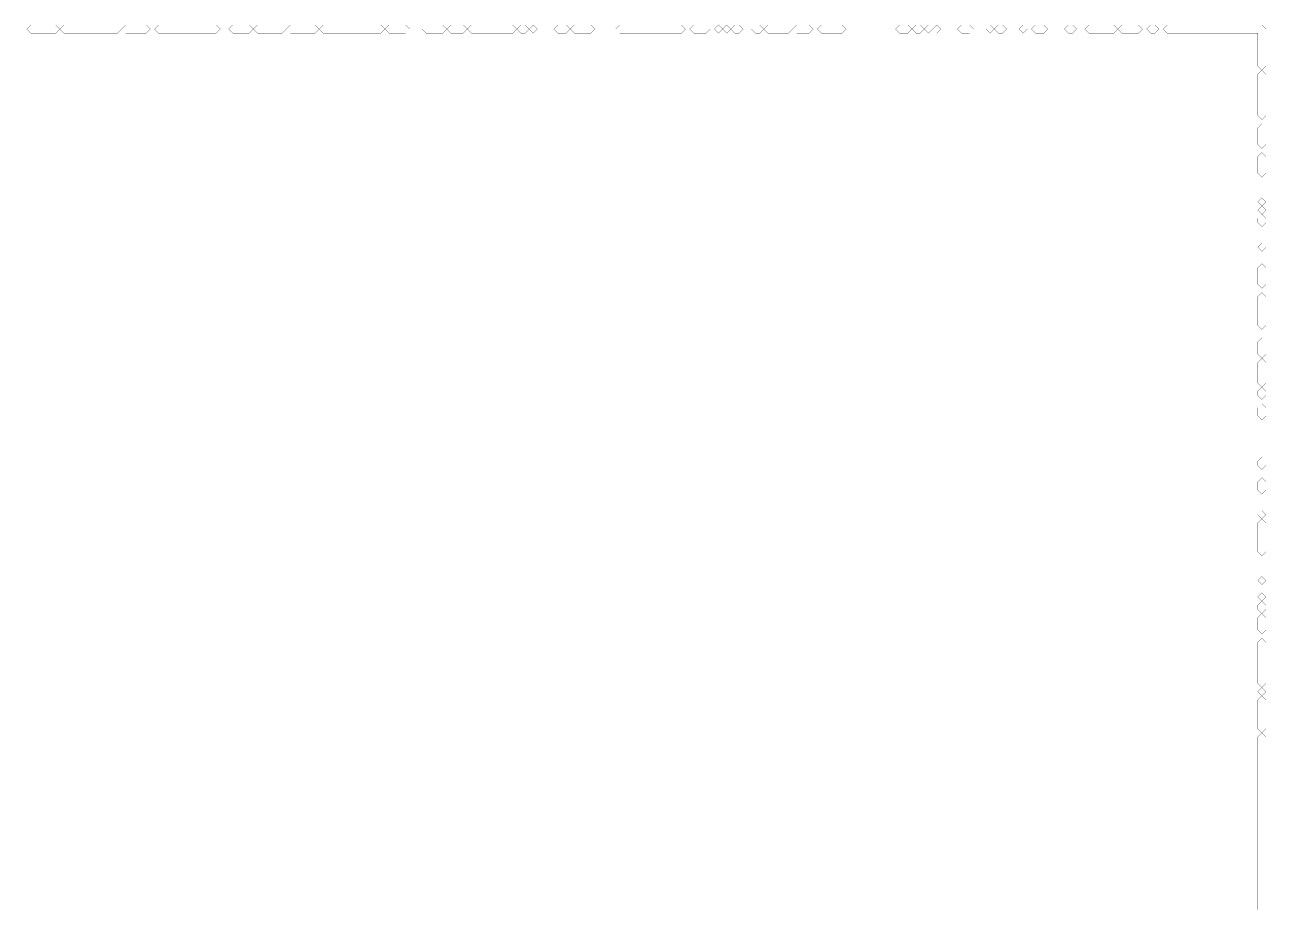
# Model space of a CAD drawing. Header units: metres. Extents: x 0 to 5015, y -5015 to 0.
# Drawn here: x 2056 to 5015, y -2108 to 0 of the extents above; entities that cross this region are included whole.
import ezdxf

# ---------------------------------------------------------------- set-up
doc = ezdxf.new("R2010")
doc.units = ezdxf.units.M
doc.layers.add('substrate', color=5, linetype='Continuous')

msp = doc.modelspace()

# ---------------------------------------------------------------- linework, layer by layer
at = {"layer": 'substrate', "const_width": 0.5}
for points in [[(5014.1875, -2109.6875), (5014.1875, -2099.875), (5014.1875, -2090.0625), (5014.1875, -2080.25), (5014.1875, -2070.4375), (5014.1875, -2060.625), (5014.1875, -2050.8125), (5014.1875, -2041), (5014.1875, -2031.1875), (5014.1875, -2021.375), (5014.1875, -2011.5625), (5014.1875, -2001.75), (5014.1875, -1991.9375), (5014.1875, -1982.125), (5014.1875, -1972.3125), (5014.1875, -1962.5), (5014.1875, -1952.6875), (5014.1875, -1942.875), (5014.1875, -1933.0625), (5014.1875, -1923.25), (5014.1875, -1913.4375), (5014.1875, -1903.625), (5014.1875, -1893.8125), (5014.1875, -1884), (5014.1875, -1874.1875), (5014.1875, -1864.375), (5014.1875, -1854.5625), (5014.1875, -1844.75), (5014.1875, -1834.9375), (5014.1875, -1825.125), (5014.1875, -1815.3125), (5014.1875, -1805.5), (5014.1875, -1795.6875), (5014.1875, -1785.875), (5014.1875, -1776.0625), (5014.1875, -1766.25), (5014.1875, -1756.4375), (5014.1875, -1746.625), (5014.1875, -1736.8125), (5014.1875, -1727), (5014.1875, -1717.1875), (5014.1875, -1707.375), (5014.1875, -1697.5625), (5014.1875, -1687.75), (5014.1875, -1677.9375), (5014.1875, -1668.125), (5014.1875, -1658.3125), (5014.1875, -1648.5), (5014.1875, -1638.6875), (5014.1875, -1628.875), (5014.1875, -1619.0625), (5014.1875, -1609.25), (5014.1875, -1599.4375), (5014.1875, -1589.625), (5014.1875, -1579.8125), (5014.1875, -1570), (5014.1875, -1560.1875), (5014.1875, -1550.375), (5014.1875, -1540.5625), (5014.1875, -1530.75), (5014.1875, -1520.9375), (5014.1875, -1511.125), (5014.1875, -1501.3125), (5014.1875, -1491.5), (5014.1875, -1481.6875), (5014.1875, -1471.875), (5014.1875, -1462.0625), (5014.1875, -1452.25), (5014.1875, -1442.4375), (5014.1875, -1432.625), (5014.1875, -1422.8125), (5014.1875, -1413), (5014.1875, -1403.1875), (5014.1875, -1393.375), (5014.1875, -1383.5625), (5014.1875, -1373.75), (5014.1875, -1363.9375), (5014.1875, -1354.125), (5014.1875, -1344.3125), (5014.1875, -1334.5), (5014.1875, -1324.6875), (5014.1875, -1314.875), (5014.1875, -1305.0625), (5014.1875, -1295.25), (5014.1875, -1285.4375), (5014.1875, -1275.625), (5014.1875, -1265.8125), (5014.1875, -1256), (5014.1875, -1246.1875), (5014.1875, -1236.375), (5014.1875, -1226.5625), (5014.1875, -1216.75), (5014.1875, -1206.9375), (5014.1875, -1197.125), (5014.1875, -1187.3125), (5014.1875, -1177.5), (5014.1875, -1167.6875), (5014.1875, -1157.875), (5014.1875, -1148.0625), (5014.1875, -1138.25), (5014.1875, -1128.4375), (5014.1875, -1118.625), (5014.1875, -1108.8125), (5014.1875, -1099), (5014.1875, -1089.1875), (5014.1875, -1079.375), (5014.1875, -1069.5625), (5014.1875, -1059.75), (5014.1875, -1049.9375), (5014.1875, -1040.125), (5014.1875, -1030.3125), (5014.1875, -1020.5), (5014.1875, -1010.6875), (5014.1875, -1000.875), (5014.1875, -991.0625), (5014.1875, -981.25), (5014.1875, -971.4375), (5014.1875, -961.625), (5014.1875, -951.8125), (5014.1875, -942), (5014.1875, -932.1875), (5014.1875, -922.375), (5014.1875, -912.5625), (5014.1875, -902.75), (5014.1875, -892.9375), (5014.1875, -883.125), (5014.1875, -873.3125), (5014.1875, -863.5), (5014.1875, -853.6875), (5014.1875, -843.875), (5014.1875, -834.0625), (5014.1875, -824.25), (5014.1875, -814.4375), (5014.1875, -804.625), (5014.1875, -794.8125), (5014.1875, -785), (5014.1875, -775.1875), (5014.1875, -765.375), (5014.1875, -755.5625), (5014.1875, -745.75), (5014.1875, -735.9375), (5014.1875, -726.125), (5014.1875, -716.3125), (5014.1875, -706.5), (5014.1875, -696.6875), (5014.1875, -686.875), (5014.1875, -677.0625), (5014.1875, -667.25), (5014.1875, -657.4375), (5014.1875, -647.625), (5014.1875, -637.8125), (5014.1875, -628), (5014.1875, -618.1875), (5014.1875, -608.375), (5014.1875, -598.5625), (5014.1875, -588.75), (5014.1875, -578.9375), (5014.1875, -569.125), (5014.1875, -559.3125), (5014.1875, -549.5), (5014.1875, -539.6875), (5014.1875, -529.875), (5014.1875, -520.0625), (5014.1875, -510.25), (5014.1875, -500.4375), (5014.1875, -490.625), (5014.1875, -480.8125), (5014.1875, -471), (5014.1875, -461.1875), (5014.1875, -451.375), (5014.1875, -441.5625), (5014.1875, -431.75), (5014.1875, -421.9375), (5014.1875, -412.125), (5014.1875, -402.3125), (5014.1875, -392.5), (5014.1875, -382.6875), (5014.1875, -372.875), (5014.1875, -363.0625), (5014.1875, -353.25), (5014.1875, -343.4375), (5014.1875, -333.625), (5014.1875, -323.8125), (5014.1875, -314), (5014.1875, -304.1875), (5014.1875, -294.375), (5014.1875, -284.5625), (5014.1875, -274.75), (5014.1875, -264.9375), (5014.1875, -255.125), (5014.1875, -245.3125), (5014.1875, -235.5), (5014.1875, -225.6875), (5014.1875, -215.875), (5014.1875, -206.0625), (5014.1875, -196.25), (5014.1875, -186.4375), (5014.1875, -176.625), (5014.1875, -166.8125), (5014.1875, -157), (5014.1875, -147.1875), (5014.1875, -137.375), (5014.1875, -127.5625), (5014.1875, -117.75), (5014.1875, -107.9375), (5014.1875, -98.125), (5014.1875, -88.3125), (5014.1875, -78.5), (5014.1875, -68.6875), (5014.1875, -58.875), (5014.1875, -49.0625), (5014.1875, -39.25), (5014.1875, -29.4375), (5014.1875, -19.625), (5014.1875, -9.8125), (5014.1875, 0), (5004.375, 0), (4994.5625, 0), (4984.75, 0), (4974.9375, 0), (4965.125, 0), (4955.3125, 0), (4945.5, 0), (4935.6875, 0), (4925.875, 0), (4916.0625, 0), (4906.25, 0), (4896.4375, 0), (4886.625, 0), (4876.8125, 0), (4867, 0), (4857.1875, 0), (4847.375, 0), (4837.5625, 0), (4827.75, 0), (4817.9375, 0), (4808.125, 0), (4798.3125, 0), (4788.5, 0), (4778.6875, 0), (4768.875, 0), (4759.0625, 0), (4749.25, 0), (4739.4375, 0), (4729.625, 0), (4719.8125, 0), (4710, 0), (4700.1875, 0), (4690.375, 0), (4680.5625, 0), (4670.75, 0), (4660.9375, 0), (4651.125, 0), (4641.3125, 0), (4631.5, 0), (4621.6875, 0), (4611.875, 0), (4602.0625, 0), (4592.25, 0), (4582.4375, 0), (4572.625, 0), (4562.8125, 0), (4553, 0), (4543.1875, 0), (4533.375, 0), (4523.5625, 0), (4513.75, 0), (4503.9375, 0), (4494.125, 0), (4484.3125, 0), (4474.5, 0), (4464.6875, 0), (4454.875, 0), (4445.0625, 0), (4435.25, 0), (4425.4375, 0), (4415.625, 0), (4405.8125, 0), (4396, 0), (4386.1875, 0), (4376.375, 0), (4366.5625, 0), (4356.75, 0), (4346.9375, 0), (4337.125, 0), (4327.3125, 0), (4317.5, 0), (4307.6875, 0), (4297.875, 0), (4288.0625, 0), (4278.25, 0), (4268.4375, 0), (4258.625, 0), (4248.8125, 0), (4239, 0), (4229.1875, 0), (4219.375, 0), (4209.5625, 0), (4199.75, 0), (4189.9375, 0), (4180.125, 0), (4170.3125, 0), (4160.5, 0), (4150.6875, 0), (4140.875, 0), (4131.0625, 0), (4121.25, 0), (4111.4375, 0), (4101.625, 0), (4091.8125, 0), (4082, 0), (4072.1875, 0), (4062.375, 0), (4052.5625, 0), (4042.75, 0), (4032.9375, 0), (4023.125, 0), (4013.3125, 0), (4003.5, 0), (3993.6875, 0), (3983.875, 0), (3974.0625, 0), (3964.25, 0), (3954.4375, 0), (3944.625, 0), (3934.8125, 0), (3925, 0), (3915.1875, 0), (3905.375, 0), (3895.5625, 0), (3885.75, 0), (3875.9375, 0), (3866.125, 0), (3856.3125, 0), (3846.5, 0), (3836.6875, 0), (3826.875, 0), (3817.0625, 0), (3807.25, 0), (3797.4375, 0), (3787.625, 0), (3777.8125, 0), (3768, 0), (3758.1875, 0), (3748.375, 0), (3738.5625, 0), (3728.75, 0), (3718.9375, 0), (3709.125, 0), (3699.3125, 0), (3689.5, 0), (3679.6875, 0), (3669.875, 0), (3660.0625, 0), (3650.25, 0), (3640.4375, 0), (3630.625, 0), (3620.8125, 0), (3611, 0), (3601.1875, 0), (3591.375, 0), (3581.5625, 0), (3571.75, 0), (3561.9375, 0), (3552.125, 0), (3542.3125, 0), (3532.5, 0), (3522.6875, 0), (3512.875, 0), (3503.0625, 0), (3493.25, 0), (3483.4375, 0), (3473.625, 0), (3463.8125, 0), (3454, 0), (3444.1875, 0), (3434.375, 0), (3424.5625, 0), (3414.75, 0), (3404.9375, 0), (3395.125, 0), (3385.3125, 0), (3375.5, 0), (3365.6875, 0), (3355.875, 0), (3346.0625, 0), (3336.25, 0), (3326.4375, 0), (3316.625, 0), (3306.8125, 0), (3297, 0), (3287.1875, 0), (3277.375, 0), (3267.5625, 0), (3257.75, 0), (3247.9375, 0), (3238.125, 0), (3228.3125, 0), (3218.5, 0), (3208.6875, 0), (3198.875, 0), (3189.0625, 0), (3179.25, 0), (3169.4375, 0), (3159.625, 0), (3149.8125, 0), (3140, 0), (3130.1875, 0), (3120.375, 0), (3110.5625, 0), (3100.75, 0), (3090.9375, 0), (3081.125, 0), (3071.3125, 0), (3061.5, 0), (3051.6875, 0), (3041.875, 0), (3032.0625, 0), (3022.25, 0), (3012.4375, 0), (3002.625, 0), (2992.8125, 0), (2983, 0), (2973.1875, 0), (2963.375, 0), (2953.5625, 0), (2943.75, 0), (2933.9375, 0), (2924.125, 0), (2914.3125, 0), (2904.5, 0), (2894.6875, 0), (2884.875, 0), (2875.0625, 0), (2865.25, 0), (2855.4375, 0), (2845.625, 0), (2835.8125, 0), (2826, 0), (2816.1875, 0), (2806.375, 0), (2796.5625, 0), (2786.75, 0), (2776.9375, 0), (2767.125, 0), (2757.3125, 0), (2747.5, 0), (2737.6875, 0), (2727.875, 0), (2718.0625, 0), (2708.25, 0), (2698.4375, 0), (2688.625, 0), (2678.8125, 0), (2669, 0), (2659.1875, 0), (2649.375, 0), (2639.5625, 0), (2629.75, 0), (2619.9375, 0), (2610.125, 0), (2600.3125, 0), (2590.5, 0), (2580.6875, 0), (2570.875, 0), (2561.0625, 0), (2551.25, 0), (2541.4375, 0), (2531.625, 0), (2521.8125, 0), (2512, 0), (2502.1875, 0), (2492.375, 0), (2482.5625, 0), (2472.75, 0), (2462.9375, 0), (2453.125, 0), (2443.3125, 0), (2433.5, 0), (2423.6875, 0), (2413.875, 0), (2404.0625, 0), (2394.25, 0), (2384.4375, 0), (2374.625, 0), (2364.8125, 0), (2355, 0), (2345.1875, 0), (2335.375, 0), (2325.5625, 0), (2315.75, 0), (2305.9375, 0), (2296.125, 0), (2286.3125, 0), (2276.5, 0), (2266.6875, 0), (2256.875, 0), (2247.0625, 0), (2237.25, 0), (2227.4375, 0), (2217.625, 0), (2207.8125, 0), (2198, 0), (2188.1875, 0), (2178.375, 0), (2168.5625, 0), (2158.75, 0), (2148.9375, 0), (2139.125, 0), (2129.3125, 0), (2119.5, 0), (2109.6875, 0), (2099.875, 0), (2090.0625, 0), (2080.25, 0), (2070.4375, 0), (2060.625, 0), (2050.8125, 0)], [(4994.5625, -2109.6875), (4994.5625, -2099.875), (4994.5625, -2090.0625), (4994.5625, -2080.25), (4994.5625, -2070.4375), (4994.5625, -2060.625), (4994.5625, -2050.8125), (4994.5625, -2041), (4994.5625, -2031.1875), (4994.5625, -2021.375), (4994.5625, -2011.5625), (4994.5625, -2001.75), (4994.5625, -1991.9375), (4994.5625, -1982.125), (4994.5625, -1972.3125), (4994.5625, -1962.5), (4994.5625, -1952.6875), (4994.5625, -1942.875), (4994.5625, -1933.0625), (4994.5625, -1923.25), (4994.5625, -1913.4375), (4994.5625, -1903.625), (4994.5625, -1893.8125), (4994.5625, -1884), (4994.5625, -1874.1875), (4994.5625, -1864.375), (4994.5625, -1854.5625), (4994.5625, -1844.75), (4994.5625, -1834.9375), (4994.5625, -1825.125), (4994.5625, -1815.3125), (4994.5625, -1805.5), (4994.5625, -1795.6875), (4994.5625, -1785.875), (4994.5625, -1776.0625), (4994.5625, -1766.25), (4994.5625, -1756.4375), (4994.5625, -1746.625), (4994.5625, -1736.8125), (4994.5625, -1727), (4994.5625, -1717.1875), (4994.5625, -1707.375), (4994.5625, -1697.5625), (5004.375, -1687.75), (5014.1875, -1697.5625), (5014.1875, -1707.375), (5014.1875, -1717.1875), (5014.1875, -1727), (5014.1875, -1736.8125), (5014.1875, -1746.625), (5014.1875, -1756.4375), (5014.1875, -1766.25), (5014.1875, -1776.0625), (5014.1875, -1785.875), (5014.1875, -1795.6875), (5014.1875, -1805.5), (5014.1875, -1815.3125), (5014.1875, -1825.125), (5014.1875, -1834.9375), (5014.1875, -1844.75), (5014.1875, -1854.5625), (5014.1875, -1864.375), (5014.1875, -1874.1875), (5014.1875, -1884), (5014.1875, -1893.8125), (5014.1875, -1903.625), (5014.1875, -1913.4375), (5014.1875, -1923.25), (5014.1875, -1933.0625), (5014.1875, -1942.875), (5014.1875, -1952.6875), (5014.1875, -1962.5), (5014.1875, -1972.3125), (5014.1875, -1982.125), (5014.1875, -1991.9375), (5014.1875, -2001.75), (5014.1875, -2011.5625), (5014.1875, -2021.375), (5014.1875, -2031.1875), (5014.1875, -2041), (5014.1875, -2050.8125), (5014.1875, -2060.625), (5014.1875, -2070.4375), (5014.1875, -2080.25), (5014.1875, -2090.0625), (5014.1875, -2099.875), (5014.1875, -2109.6875)]]:
    msp.add_lwpolyline(points, dxfattribs=at)
for points in [[(2060.625, -9.8125), (2070.4375, 0), (2080.25, 0), (2090.0625, 0), (2099.875, 0), (2109.6875, 0), (2119.5, 0), (2129.3125, 0), (2139.125, -9.8125), (2129.3125, -19.625), (2119.5, -19.625), (2109.6875, -19.625), (2099.875, -19.625), (2090.0625, -19.625), (2080.25, -19.625), (2070.4375, -19.625)], [(2139.125, -9.8125), (2148.9375, 0), (2158.75, 0), (2168.5625, 0), (2178.375, 0), (2188.1875, 0), (2198, 0), (2207.8125, 0), (2217.625, 0), (2227.4375, 0), (2237.25, 0), (2247.0625, 0), (2256.875, 0), (2266.6875, 0), (2276.5, 0), (2286.3125, -9.8125), (2276.5, -19.625), (2266.6875, -19.625), (2256.875, -19.625), (2247.0625, -19.625), (2237.25, -19.625), (2227.4375, -19.625), (2217.625, -19.625), (2207.8125, -19.625), (2198, -19.625), (2188.1875, -19.625), (2178.375, -19.625), (2168.5625, -19.625), (2158.75, -19.625), (2148.9375, -19.625)], [(2286.3125, -9.8125), (2296.125, 0), (2305.9375, 0), (2315.75, 0), (2325.5625, 0), (2335.375, 0), (2345.1875, 0), (2355, -9.8125), (2345.1875, -19.625), (2335.375, -19.625), (2325.5625, -19.625), (2315.75, -19.625), (2305.9375, -19.625), (2296.125, -19.625)], [(2364.8125, -9.8125), (2374.625, 0), (2384.4375, 0), (2394.25, 0), (2404.0625, 0), (2413.875, 0), (2423.6875, 0), (2433.5, 0), (2443.3125, 0), (2453.125, 0), (2462.9375, 0), (2472.75, 0), (2482.5625, 0), (2492.375, 0), (2502.1875, 0), (2512, 0), (2521.8125, -9.8125), (2512, -19.625), (2502.1875, -19.625), (2492.375, -19.625), (2482.5625, -19.625), (2472.75, -19.625), (2462.9375, -19.625), (2453.125, -19.625), (2443.3125, -19.625), (2433.5, -19.625), (2423.6875, -19.625), (2413.875, -19.625), (2404.0625, -19.625), (2394.25, -19.625), (2384.4375, -19.625), (2374.625, -19.625)], [(2541.4375, -9.8125), (2551.25, 0), (2561.0625, 0), (2570.875, 0), (2580.6875, 0), (2590.5, 0), (2600.3125, -9.8125), (2590.5, -19.625), (2580.6875, -19.625), (2570.875, -19.625), (2561.0625, -19.625), (2551.25, -19.625)], [(2600.3125, -9.8125), (2610.125, 0), (2619.9375, 0), (2629.75, 0), (2639.5625, 0), (2649.375, 0), (2659.1875, 0), (2669, 0), (2678.8125, -9.8125), (2669, -19.625), (2659.1875, -19.625), (2649.375, -19.625), (2639.5625, -19.625), (2629.75, -19.625), (2619.9375, -19.625), (2610.125, -19.625)], [(2678.8125, -9.8125), (2688.625, 0), (2698.4375, 0), (2708.25, 0), (2718.0625, 0), (2727.875, 0), (2737.6875, 0), (2747.5, 0), (2757.3125, -9.8125), (2747.5, -19.625), (2737.6875, -19.625), (2727.875, -19.625), (2718.0625, -19.625), (2708.25, -19.625), (2698.4375, -19.625), (2688.625, -19.625)], [(2757.3125, -9.8125), (2767.125, 0), (2776.9375, 0), (2786.75, 0), (2796.5625, 0), (2806.375, 0), (2816.1875, 0), (2826, 0), (2835.8125, 0), (2845.625, 0), (2855.4375, 0), (2865.25, 0), (2875.0625, 0), (2884.875, 0), (2894.6875, 0), (2904.5, 0), (2914.3125, -9.8125), (2904.5, -19.625), (2894.6875, -19.625), (2884.875, -19.625), (2875.0625, -19.625), (2865.25, -19.625), (2855.4375, -19.625), (2845.625, -19.625), (2835.8125, -19.625), (2826, -19.625), (2816.1875, -19.625), (2806.375, -19.625), (2796.5625, -19.625), (2786.75, -19.625), (2776.9375, -19.625), (2767.125, -19.625)], [(2914.3125, -9.8125), (2924.125, 0), (2933.9375, 0), (2943.75, 0), (2953.5625, 0), (2963.375, 0), (2973.1875, -9.8125), (2963.375, -19.625), (2953.5625, -19.625), (2943.75, -19.625), (2933.9375, -19.625), (2924.125, -19.625)], [(3002.625, -9.8125), (3012.4375, 0), (3022.25, 0), (3032.0625, 0), (3041.875, 0), (3051.6875, 0), (3061.5, -9.8125), (3051.6875, -19.625), (3041.875, -19.625), (3032.0625, -19.625), (3022.25, -19.625), (3012.4375, -19.625)], [(3061.5, -9.8125), (3071.3125, 0), (3081.125, 0), (3090.9375, 0), (3100.75, 0), (3110.5625, -9.8125), (3100.75, -19.625), (3090.9375, -19.625), (3081.125, -19.625), (3071.3125, -19.625)], [(3110.5625, -9.8125), (3120.375, 0), (3130.1875, 0), (3140, 0), (3149.8125, 0), (3159.625, 0), (3169.4375, 0), (3179.25, 0), (3189.0625, 0), (3198.875, 0), (3208.6875, 0), (3218.5, 0), (3228.3125, -9.8125), (3218.5, -19.625), (3208.6875, -19.625), (3198.875, -19.625), (3189.0625, -19.625), (3179.25, -19.625), (3169.4375, -19.625), (3159.625, -19.625), (3149.8125, -19.625), (3140, -19.625), (3130.1875, -19.625), (3120.375, -19.625)], [(3228.3125, -9.8125), (3238.125, 0), (3247.9375, 0), (3257.75, -9.8125), (3247.9375, -19.625), (3238.125, -19.625)], [(3257.75, -9.8125), (3267.5625, 0), (3277.375, -9.8125), (3267.5625, -19.625)], [(3316.625, -9.8125), (3326.4375, 0), (3336.25, 0), (3346.0625, 0), (3355.875, -9.8125), (3346.0625, -19.625), (3336.25, -19.625), (3326.4375, -19.625)], [(3355.875, -9.8125), (3365.6875, 0), (3375.5, 0), (3385.3125, 0), (3395.125, 0), (3404.9375, 0), (3414.75, -9.8125), (3404.9375, -19.625), (3395.125, -19.625), (3385.3125, -19.625), (3375.5, -19.625), (3365.6875, -19.625)], [(3463.8125, -9.8125), (3473.625, 0), (3483.4375, 0), (3493.25, 0), (3503.0625, 0), (3512.875, 0), (3522.6875, 0), (3532.5, 0), (3542.3125, 0), (3552.125, 0), (3561.9375, 0), (3571.75, 0), (3581.5625, 0), (3591.375, 0), (3601.1875, 0), (3611, 0), (3620.8125, 0), (3630.625, -9.8125), (3620.8125, -19.625), (3611, -19.625), (3601.1875, -19.625), (3591.375, -19.625), (3581.5625, -19.625), (3571.75, -19.625), (3561.9375, -19.625), (3552.125, -19.625), (3542.3125, -19.625), (3532.5, -19.625), (3522.6875, -19.625), (3512.875, -19.625), (3503.0625, -19.625), (3493.25, -19.625), (3483.4375, -19.625), (3473.625, -19.625)], [(3640.4375, -9.8125), (3650.25, 0), (3660.0625, 0), (3669.875, 0), (3679.6875, 0), (3689.5, -9.8125), (3679.6875, -19.625), (3669.875, -19.625), (3660.0625, -19.625), (3650.25, -19.625)], [(3699.3125, -9.8125), (3709.125, 0), (3718.9375, -9.8125), (3709.125, -19.625)], [(3718.9375, -9.8125), (3728.75, 0), (3738.5625, -9.8125), (3728.75, -19.625)], [(3738.5625, -9.8125), (3748.375, 0), (3758.1875, 0), (3768, -9.8125), (3758.1875, -19.625), (3748.375, -19.625)], [(3787.625, -9.8125), (3797.4375, 0), (3807.25, 0), (3817.0625, -9.8125), (3807.25, -19.625), (3797.4375, -19.625)], [(3817.0625, -9.8125), (3826.875, 0), (3836.6875, 0), (3846.5, 0), (3856.3125, 0), (3866.125, 0), (3875.9375, 0), (3885.75, -9.8125), (3875.9375, -19.625), (3866.125, -19.625), (3856.3125, -19.625), (3846.5, -19.625), (3836.6875, -19.625), (3826.875, -19.625)], [(3885.75, -9.8125), (3895.5625, 0), (3905.375, 0), (3915.1875, 0), (3925, 0), (3934.8125, -9.8125), (3925, -19.625), (3915.1875, -19.625), (3905.375, -19.625), (3895.5625, -19.625)], [(3944.625, -9.8125), (3954.4375, 0), (3964.25, 0), (3974.0625, 0), (3983.875, 0), (3993.6875, 0), (4003.5, 0), (4013.3125, -9.8125), (4003.5, -19.625), (3993.6875, -19.625), (3983.875, -19.625), (3974.0625, -19.625), (3964.25, -19.625), (3954.4375, -19.625)], [(4131.0625, -9.8125), (4140.875, 0), (4150.6875, 0), (4160.5, 0), (4170.3125, -9.8125), (4160.5, -19.625), (4150.6875, -19.625), (4140.875, -19.625)], [(4170.3125, -9.8125), (4180.125, 0), (4189.9375, 0), (4199.75, -9.8125), (4189.9375, -19.625), (4180.125, -19.625)], [(4199.75, -9.8125), (4209.5625, 0), (4219.375, -9.8125), (4209.5625, -19.625)], [(4219.375, -9.8125), (4229.1875, 0), (4239, -9.8125), (4229.1875, -19.625)], [(4278.25, -9.8125), (4288.0625, 0), (4297.875, 0), (4307.6875, 0), (4317.5, -9.8125), (4307.6875, -19.625), (4297.875, -19.625), (4288.0625, -19.625)], [(4346.9375, -9.8125), (4356.75, 0), (4366.5625, -9.8125), (4356.75, -19.625)], [(4366.5625, -9.8125), (4376.375, 0), (4386.1875, 0), (4396, -9.8125), (4386.1875, -19.625), (4376.375, -19.625)], [(4425.4375, -9.8125), (4435.25, 0), (4445.0625, -9.8125), (4435.25, -19.625)], [(4454.875, -9.8125), (4464.6875, 0), (4474.5, 0), (4484.3125, 0), (4494.125, -9.8125), (4484.3125, -19.625), (4474.5, -19.625), (4464.6875, -19.625)], [(4533.375, -9.8125), (4543.1875, 0), (4553, 0), (4562.8125, -9.8125), (4553, -19.625), (4543.1875, -19.625)], [(4582.4375, -9.8125), (4592.25, 0), (4602.0625, 0), (4611.875, 0), (4621.6875, 0), (4631.5, 0), (4641.3125, 0), (4651.125, 0), (4660.9375, -9.8125), (4651.125, -19.625), (4641.3125, -19.625), (4631.5, -19.625), (4621.6875, -19.625), (4611.875, -19.625), (4602.0625, -19.625), (4592.25, -19.625)], [(4660.9375, -9.8125), (4670.75, 0), (4680.5625, 0), (4690.375, 0), (4700.1875, 0), (4710, 0), (4719.8125, -9.8125), (4710, -19.625), (4700.1875, -19.625), (4690.375, -19.625), (4680.5625, -19.625), (4670.75, -19.625)], [(4729.625, -9.8125), (4739.4375, 0), (4749.25, 0), (4759.0625, -9.8125), (4749.25, -19.625), (4739.4375, -19.625)], [(4768.875, -9.8125), (4778.6875, 0), (4788.5, 0), (4798.3125, 0), (4808.125, 0), (4817.9375, 0), (4827.75, 0), (4837.5625, 0), (4847.375, 0), (4857.1875, 0), (4867, 0), (4876.8125, 0), (4886.625, 0), (4896.4375, 0), (4906.25, 0), (4916.0625, 0), (4925.875, 0), (4935.6875, 0), (4945.5, 0), (4955.3125, 0), (4965.125, 0), (4974.9375, 0), (4984.75, 0), (4994.5625, 0), (5004.375, 0), (5014.1875, -9.8125), (5014.1875, -19.625), (5014.1875, -29.4375), (5014.1875, -39.25), (5014.1875, -49.0625), (5014.1875, -58.875), (5014.1875, -68.6875), (5014.1875, -78.5), (5014.1875, -88.3125), (5014.1875, -98.125), (5004.375, -107.9375), (4994.5625, -98.125), (4994.5625, -88.3125), (4994.5625, -78.5), (4994.5625, -68.6875), (4994.5625, -58.875), (4994.5625, -49.0625), (4994.5625, -39.25), (4994.5625, -29.4375), (4994.5625, -19.625), (4984.75, -19.625), (4974.9375, -19.625), (4965.125, -19.625), (4955.3125, -19.625), (4945.5, -19.625), (4935.6875, -19.625), (4925.875, -19.625), (4916.0625, -19.625), (4906.25, -19.625), (4896.4375, -19.625), (4886.625, -19.625), (4876.8125, -19.625), (4867, -19.625), (4857.1875, -19.625), (4847.375, -19.625), (4837.5625, -19.625), (4827.75, -19.625), (4817.9375, -19.625), (4808.125, -19.625), (4798.3125, -19.625), (4788.5, -19.625), (4778.6875, -19.625)], [(4994.5625, -117.75), (5004.375, -107.9375), (5014.1875, -117.75), (5014.1875, -127.5625), (5014.1875, -137.375), (5014.1875, -147.1875), (5014.1875, -157), (5014.1875, -166.8125), (5014.1875, -176.625), (5014.1875, -186.4375), (5014.1875, -196.25), (5014.1875, -206.0625), (5014.1875, -215.875), (5004.375, -225.6875), (4994.5625, -215.875), (4994.5625, -206.0625), (4994.5625, -196.25), (4994.5625, -186.4375), (4994.5625, -176.625), (4994.5625, -166.8125), (4994.5625, -157), (4994.5625, -147.1875), (4994.5625, -137.375), (4994.5625, -127.5625)], [(4994.5625, -245.3125), (5004.375, -235.5), (5014.1875, -245.3125), (5014.1875, -255.125), (5014.1875, -264.9375), (5014.1875, -274.75), (5014.1875, -284.5625), (5004.375, -294.375), (4994.5625, -284.5625), (4994.5625, -274.75), (4994.5625, -264.9375), (4994.5625, -255.125)], [(4994.5625, -314), (5004.375, -304.1875), (5014.1875, -314), (5014.1875, -323.8125), (5014.1875, -333.625), (5014.1875, -343.4375), (5014.1875, -353.25), (5004.375, -363.0625), (4994.5625, -353.25), (4994.5625, -343.4375), (4994.5625, -333.625), (4994.5625, -323.8125)], [(4994.5625, -421.9375), (5004.375, -412.125), (5014.1875, -421.9375), (5004.375, -431.75)], [(4994.5625, -441.5625), (5004.375, -431.75), (5014.1875, -441.5625), (5004.375, -451.375)], [(4994.5625, -461.1875), (5004.375, -451.375), (5014.1875, -461.1875), (5014.1875, -471), (5004.375, -480.8125), (4994.5625, -471)], [(4994.5625, -529.875), (5004.375, -520.0625), (5014.1875, -529.875), (5004.375, -539.6875)], [(4994.5625, -578.9375), (5004.375, -569.125), (5014.1875, -578.9375), (5014.1875, -588.75), (5014.1875, -598.5625), (5014.1875, -608.375), (5014.1875, -618.1875), (5004.375, -628), (4994.5625, -618.1875), (4994.5625, -608.375), (4994.5625, -598.5625), (4994.5625, -588.75)], [(4994.5625, -647.625), (5004.375, -637.8125), (5014.1875, -647.625), (5014.1875, -657.4375), (5014.1875, -667.25), (5014.1875, -677.0625), (5014.1875, -686.875), (5014.1875, -696.6875), (5014.1875, -706.5), (5014.1875, -716.3125), (5004.375, -726.125), (4994.5625, -716.3125), (4994.5625, -706.5), (4994.5625, -696.6875), (4994.5625, -686.875), (4994.5625, -677.0625), (4994.5625, -667.25), (4994.5625, -657.4375)], [(4994.5625, -755.5625), (5004.375, -745.75), (5014.1875, -755.5625), (5014.1875, -765.375), (5014.1875, -775.1875), (5014.1875, -785), (5004.375, -794.8125), (4994.5625, -785), (4994.5625, -775.1875), (4994.5625, -765.375)], [(4994.5625, -804.625), (5004.375, -794.8125), (5014.1875, -804.625), (5014.1875, -814.4375), (5014.1875, -824.25), (5014.1875, -834.0625), (5014.1875, -843.875), (5014.1875, -853.6875), (5004.375, -863.5), (4994.5625, -853.6875), (4994.5625, -843.875), (4994.5625, -834.0625), (4994.5625, -824.25), (4994.5625, -814.4375)], [(4994.5625, -873.3125), (5004.375, -863.5), (5014.1875, -873.3125), (5014.1875, -883.125), (5004.375, -892.9375), (4994.5625, -883.125)], [(4994.5625, -912.5625), (5004.375, -902.75), (5014.1875, -912.5625), (5014.1875, -922.375), (5014.1875, -932.1875), (5004.375, -942), (4994.5625, -932.1875), (4994.5625, -922.375)], [(4994.5625, -1040.125), (5004.375, -1030.3125), (5014.1875, -1040.125), (5014.1875, -1049.9375), (5004.375, -1059.75), (4994.5625, -1049.9375)], [(4994.5625, -1089.1875), (5004.375, -1079.375), (5014.1875, -1089.1875), (5014.1875, -1099), (5014.1875, -1108.8125), (5004.375, -1118.625), (4994.5625, -1108.8125), (4994.5625, -1099)], [(4994.5625, -1167.6875), (5004.375, -1157.875), (5014.1875, -1167.6875), (5004.375, -1177.5)], [(4994.5625, -1187.3125), (5004.375, -1177.5), (5014.1875, -1187.3125), (5014.1875, -1197.125), (5014.1875, -1206.9375), (5014.1875, -1216.75), (5014.1875, -1226.5625), (5014.1875, -1236.375), (5014.1875, -1246.1875), (5014.1875, -1256), (5004.375, -1265.8125), (4994.5625, -1256), (4994.5625, -1246.1875), (4994.5625, -1236.375), (4994.5625, -1226.5625), (4994.5625, -1216.75), (4994.5625, -1206.9375), (4994.5625, -1197.125)], [(4994.5625, -1324.6875), (5004.375, -1314.875), (5014.1875, -1324.6875), (5004.375, -1334.5)], [(4994.5625, -1363.9375), (5004.375, -1354.125), (5014.1875, -1363.9375), (5004.375, -1373.75)], [(4994.5625, -1383.5625), (5004.375, -1373.75), (5014.1875, -1383.5625), (5014.1875, -1393.375), (5004.375, -1403.1875), (4994.5625, -1393.375)], [(4994.5625, -1413), (5004.375, -1403.1875), (5014.1875, -1413), (5014.1875, -1422.8125), (5014.1875, -1432.625), (5014.1875, -1442.4375), (5004.375, -1452.25), (4994.5625, -1442.4375), (4994.5625, -1432.625), (4994.5625, -1422.8125)], [(4994.5625, -1471.875), (5004.375, -1462.0625), (5014.1875, -1471.875), (5014.1875, -1481.6875), (5014.1875, -1491.5), (5014.1875, -1501.3125), (5014.1875, -1511.125), (5014.1875, -1520.9375), (5014.1875, -1530.75), (5014.1875, -1540.5625), (5014.1875, -1550.375), (5014.1875, -1560.1875), (5014.1875, -1570), (5004.375, -1579.8125), (4994.5625, -1570), (4994.5625, -1560.1875), (4994.5625, -1550.375), (4994.5625, -1540.5625), (4994.5625, -1530.75), (4994.5625, -1520.9375), (4994.5625, -1511.125), (4994.5625, -1501.3125), (4994.5625, -1491.5), (4994.5625, -1481.6875)], [(4994.5625, -1589.625), (5004.375, -1579.8125), (5014.1875, -1589.625), (5004.375, -1599.4375)], [(4994.5625, -1609.25), (5004.375, -1599.4375), (5014.1875, -1609.25), (5014.1875, -1619.0625), (5014.1875, -1628.875), (5014.1875, -1638.6875), (5014.1875, -1648.5), (5014.1875, -1658.3125), (5014.1875, -1668.125), (5014.1875, -1677.9375), (5004.375, -1687.75), (4994.5625, -1677.9375), (4994.5625, -1668.125), (4994.5625, -1658.3125), (4994.5625, -1648.5), (4994.5625, -1638.6875), (4994.5625, -1628.875), (4994.5625, -1619.0625)]]:
    msp.add_lwpolyline(points, close=True, dxfattribs=at)

doc.saveas('drawing.dxf')
